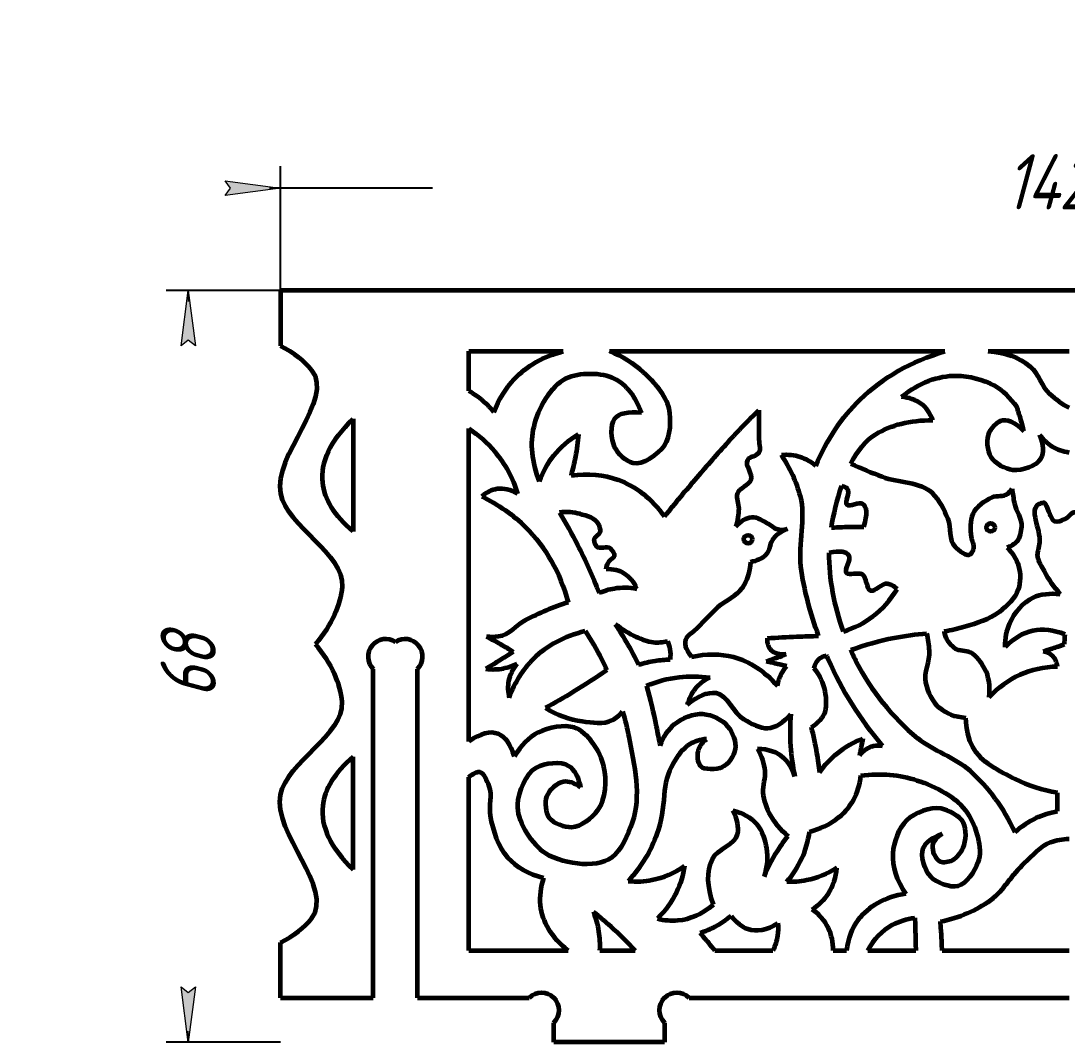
# Model space of a CAD drawing. Header units: millimetres. Extents: x -179 to 215, y -4 to 414.
# Drawn here: x -173.1 to -78.4, y 286.8 to 379.2 of the extents above; entities that cross this region are included whole.
import ezdxf

# ---------------------------------------------------------------- set-up
doc = ezdxf.new("R2010")
doc.units = ezdxf.units.MM
doc.linetypes.add('K5LT32774', pattern=[0])
doc.linetypes.add('K5LT_THIN', pattern=[0])
doc.styles.add('KDIMTEXTSTYLE', font='GOST_AU.SHX', dxfattribs={"width": 0.96, "oblique": 15, "height": 5})
doc.dimstyles.new('KDIMSTYLE (1.00)', dxfattribs={"dimtxt": 5, "dimasz": 1, "dimexe": 2, "dimexo": 0, "dimgap": 1, "dimtad": 1, "dimtxsty": 'KDIMTEXTSTYLE', "dimsah": 1, "dimcen": 0, "dimdle": 1, "dimadec": 0, "dimazin": 0, "dimtfac": 0.667, "dimtmove": 0, "dimatfit": 3, "dimfxl": 1, "dimtvp": 1, "dimtolj": 1, "dimtzin": 0, "dimarcsym": 0})

# ---------------------------------------------------------------- blocks, each defined once
blk = doc.blocks.new('KDIMARROW_01')
blk.add_hatch(color=0).paths.add_polyline_path([(0, 0), (-5, 0.658), (-4.5, 0), (-5, -0.658)])
at = {"color": 0, "linetype": 'K5LT_THIN', "lineweight": 18}
for p, q in [((-4.5, 0), (-5, 0.658)), ((-5, 0.658), (0, 0)), ((0, 0), (-5, -0.658)), ((-5, -0.658), (-4.5, 0)), ((0, 0), (-1, 0))]:
    blk.add_line(p, q, dxfattribs=at)

msp = doc.modelspace()

# ---------------------------------------------------------------- linework, layer by layer
at = {"color": 30, "linetype": 'K5LT32774', "lineweight": 60, "true_color": 0xff8000}
for p, q in [((-149.595, 354.824), (-149.595, 349.824)), ((-6.892, 354.824), (-149.595, 354.824)), ((-132.551, 349.33), (-124.015, 349.33)), ((-132.551, 345.752), (-132.551, 349.33)), ((-119.813, 349.33), (-89.491, 349.33)), ((-85.56, 349.33), (-78.243, 349.33)), ((-132.551, 314.031), (-132.551, 342.336)), ((-141.193, 290.824), (-141.193, 320.58)), ((-137.193, 290.824), (-137.193, 320.58)), ((-132.551, 295.109), (-132.551, 310.796)), ((-149.595, 290.824), (-149.595, 295.824)), ((-132.551, 295.109), (-123.574, 295.109)), ((-120.684, 295.109), (-117.509, 295.109)), ((-110.296, 295.109), (-105.035, 295.109)), ((-99.576, 295.109), (-98.372, 295.109)), ((-96.461, 295.109), (-92.113, 295.109)), ((-89.714, 295.109), (-78.243, 295.109)), ((-149.595, 290.824), (-141.193, 290.824)), ((-137.193, 290.824), (-127.093, 290.824)), ((-112.603, 290.824), (-78.243, 290.824)), ((-124.848, 286.824), (-124.848, 288.579)), ((-114.848, 288.579), (-114.848, 286.824)), ((-114.848, 286.824), (-124.848, 286.824))]:
    msp.add_line(p, q, dxfattribs=at)
for centre in [(-85.336, 333.393), (-107.279, 332.327)]:
    msp.add_circle(centre, 0.375, dxfattribs=at)
for centre, start, end in [((-140.07, 321.702), 56.4451, 225), ((-138.315, 321.702), 315, 123.5549), ((-125.97, 289.702), 315, 135), ((-113.725, 289.702), 45, 225)]:
    msp.add_arc(centre, 1.588, start, end, dxfattribs=at)
for points, knots in [([(-149.595, 349.824), (-148.359, 349.193), (-147.416, 348.461), (-146.766, 347.628), (-144.677, 344.948), (-150.284, 339.907), (-149.595, 336.463), (-148.991, 333.444), (-143.799, 331.013), (-144.019, 328.045), (-144.145, 326.357), (-144.942, 324.617), (-146.412, 322.824)], [0, 0, 0, 0, 1, 1, 1, 2, 2, 2, 3, 3, 3, 4, 4, 4, 4]), ([(-130.282, 343.829), (-129.83, 344.997), (-129.212, 345.994), (-128.431, 346.82), (-127.302, 348.013), (-125.83, 348.85), (-124.015, 349.33)], [0, 0, 0, 0, 1, 1, 1, 2, 2, 2, 2]), ([(-116.929, 343.757), (-118.16, 343.895), (-118.979, 343.705), (-119.386, 343.188), (-119.788, 342.676), (-119.717, 341.375), (-119.386, 340.695), (-119.091, 340.089), (-118.307, 339.381), (-117.712, 339.235), (-116.837, 339.021), (-115.398, 340.005), (-114.848, 340.802), (-114.279, 341.625), (-114.214, 343.124), (-114.436, 344.149), (-114.7, 345.369), (-115.788, 346.536), (-116.751, 347.425), (-117.617, 348.224), (-118.637, 348.86), (-119.813, 349.33)], [0, 0, 0, 0, 1, 1, 1, 2, 2, 2, 3, 3, 3, 4, 4, 4, 5, 5, 5, 6, 6, 6, 7, 7, 7, 7]), ([(-101.157, 338.977), (-100.156, 341.336), (-98.818, 343.332), (-97.142, 344.966), (-95.095, 346.962), (-92.545, 348.417), (-89.491, 349.33)], [0, 0, 0, 0, 1, 1, 1, 2, 2, 2, 2]), ([(-85.56, 349.33), (-84.013, 349.237), (-82.745, 348.777), (-81.757, 347.951), (-81.015, 347.331), (-80.731, 346.156), (-80.005, 345.472), (-79.489, 344.987), (-78.902, 344.574), (-78.243, 344.233)], [0, 0, 0, 0, 1, 1, 1, 2, 2, 2, 3, 3, 3, 3]), ([(-126.152, 337.561), (-126.846, 339.343), (-127.012, 340.992), (-126.65, 342.511), (-126.268, 344.118), (-125.13, 346.236), (-123.73, 346.891), (-122.565, 347.436), (-120.515, 347.467), (-119.35, 346.855), (-118.305, 346.306), (-117.498, 345.274), (-116.929, 343.757)], [0, 0, 0, 0, 1, 1, 1, 2, 2, 2, 3, 3, 3, 4, 4, 4, 4]), ([(-93.404, 345.199), (-91.781, 346.497), (-90.12, 347.138), (-88.422, 347.124), (-87.299, 347.114), (-86.005, 346.762), (-85.003, 346.234), (-84.206, 345.812), (-83.589, 345.091), (-82.998, 344.324)], [0, 0, 0, 0, 1, 1, 1, 2, 2, 2, 3, 3, 3, 3]), ([(-132.551, 345.752), (-132.08, 345.484), (-131.645, 345.175), (-131.244, 344.826), (-130.897, 344.524), (-130.577, 344.191), (-130.282, 343.829)], [0, 0, 0, 0, 1, 1, 1, 2, 2, 2, 2]), ([(-90.574, 343.106), (-90.814, 343.743), (-91.162, 344.236), (-91.62, 344.583), (-92.096, 344.946), (-92.691, 345.151), (-93.404, 345.199)], [0, 0, 0, 0, 1, 1, 1, 2, 2, 2, 2]), ([(-114.848, 334.392), (-113.883, 335.58), (-112.903, 336.755), (-111.908, 337.917), (-110.983, 338.997), (-110.057, 340.077), (-109.095, 341.122), (-108.191, 342.104), (-107.265, 343.065), (-106.317, 344.007)], [0, 0, 0, 0, 1, 1, 1, 2, 2, 2, 3, 3, 3, 3]), ([(-106.317, 344.007), (-106.317, 343.176), (-106.317, 342.345), (-106.317, 341.514), (-106.317, 341.063), (-106.12, 340.505), (-106.317, 340.161), (-106.497, 339.847), (-107.175, 339.783), (-107.35, 339.484), (-107.606, 339.047), (-106.871, 338.216), (-107.029, 337.704), (-107.186, 337.197), (-108.136, 336.944), (-108.276, 336.422), (-108.379, 336.035), (-108.13, 335.542), (-108.133, 335.104), (-108.137, 334.557), (-108.22, 334.011), (-108.382, 333.466)], [0, 0, 0, 0, 1, 1, 1, 2, 2, 2, 3, 3, 3, 4, 4, 4, 5, 5, 5, 6, 6, 6, 7, 7, 7, 7]), ([(-82.333, 342.103), (-82.414, 342.445), (-82.505, 342.784), (-82.604, 343.121), (-82.723, 343.526), (-82.854, 343.927), (-82.998, 344.324)], [0, 0, 0, 0, 1, 1, 1, 2, 2, 2, 2]), ([(-143.021, 333.026), (-144.685, 334.461), (-145.601, 335.938), (-145.768, 337.456), (-145.973, 339.314), (-145.058, 341.234), (-143.021, 343.216)], [0, 0, 0, 0, 1, 1, 1, 2, 2, 2, 2]), ([(-97.986, 339.147), (-97.408, 340.273), (-96.675, 341.232), (-95.742, 341.814), (-94.369, 342.672), (-92.646, 343.102), (-90.574, 343.106)], [0, 0, 0, 0, 1, 1, 1, 2, 2, 2, 2]), ([(-80.905, 341.78), (-80.551, 340.858), (-80.517, 340.135), (-80.801, 339.61), (-81.154, 338.961), (-82.521, 338.479), (-83.33, 338.577), (-84.006, 338.66), (-84.938, 339.177), (-85.288, 339.753), (-85.638, 340.328), (-85.742, 341.404), (-85.431, 342.032), (-85.242, 342.412), (-84.828, 342.889), (-84.469, 343.029), (-83.866, 343.264), (-83.154, 342.955), (-82.333, 342.103)], [0, 0, 0, 0, 1, 1, 1, 2, 2, 2, 3, 3, 3, 4, 4, 4, 5, 5, 5, 6, 6, 6, 6]), ([(-132.551, 342.336), (-131.647, 341.743), (-130.863, 341.054), (-130.2, 340.269), (-129.277, 339.175), (-128.588, 337.895), (-128.133, 336.429)], [0, 0, 0, 0, 1, 1, 1, 2, 2, 2, 2]), ([(-126.152, 337.561), (-125.833, 338.439), (-125.398, 339.222), (-124.848, 339.912), (-124.246, 340.665), (-123.505, 341.306), (-122.626, 341.835)], [0, 0, 0, 0, 1, 1, 1, 2, 2, 2, 2]), ([(-122.626, 341.835), (-122.687, 341.14), (-122.781, 340.451), (-122.911, 339.769), (-123.018, 339.207), (-123.149, 338.649), (-123.303, 338.095)], [0, 0, 0, 0, 1, 1, 1, 2, 2, 2, 2]), ([(-80.905, 341.78), (-80.564, 341.367), (-80.214, 340.965), (-79.769, 340.714), (-79.311, 340.456), (-78.803, 340.278), (-78.243, 340.18)], [0, 0, 0, 0, 1, 1, 1, 2, 2, 2, 2]), ([(-104.272, 339.957), (-103.666, 340.018), (-103.098, 339.962), (-102.567, 339.789), (-102.063, 339.624), (-101.593, 339.353), (-101.157, 338.977)], [0, 0, 0, 0, 1, 1, 1, 2, 2, 2, 2]), ([(-100.898, 323.582), (-101.655, 325.613), (-102.234, 327.74), (-102.499, 329.855), (-102.762, 331.944), (-102, 334.225), (-102.549, 336.23), (-102.902, 337.522), (-103.477, 338.764), (-104.272, 339.957)], [0, 0, 0, 0, 1, 1, 1, 2, 2, 2, 3, 3, 3, 3]), ([(-97.986, 339.147), (-97.055, 338.734), (-96.114, 338.348), (-95.164, 337.989), (-93.665, 337.423), (-91.662, 337.557), (-90.592, 336.493), (-89.995, 335.9), (-89.56, 335.004), (-89.224, 334.186), (-88.898, 333.392), (-89.15, 332.214), (-88.583, 331.664), (-88.233, 331.326), (-87.441, 330.693), (-87.13, 330.981), (-87.018, 331.085), (-86.904, 331.319), (-86.861, 331.497), (-86.784, 331.814), (-87.028, 332.169), (-87.067, 332.507), (-87.147, 333.206), (-87.206, 334.04), (-86.923, 334.63), (-86.615, 335.27), (-85.86, 335.846), (-85.171, 336.134), (-84.756, 336.308), (-84.161, 336.152), (-83.811, 336.423), (-83.653, 336.545), (-83.515, 336.703), (-83.399, 336.897)], [0, 0, 0, 0, 1, 1, 1, 2, 2, 2, 3, 3, 3, 4, 4, 4, 5, 5, 5, 6, 6, 6, 7, 7, 7, 8, 8, 8, 9, 9, 9, 10, 10, 10, 11, 11, 11, 11]), ([(-123.303, 338.095), (-121.743, 338.303), (-120.319, 338.172), (-119.03, 337.704), (-117.427, 337.122), (-116.033, 336.018), (-114.848, 334.392)], [0, 0, 0, 0, 1, 1, 1, 2, 2, 2, 2]), ([(-79.037, 327.348), (-79.598, 327.993), (-80.078, 328.684), (-80.477, 329.422), (-80.703, 329.842), (-81.018, 330.272), (-81.078, 330.728), (-81.133, 331.145), (-80.933, 331.596), (-80.889, 332.033), (-80.773, 333.186), (-81.931, 335.109), (-80.94, 335.519), (-80.814, 335.571), (-80.628, 335.656), (-80.511, 335.639), (-80.275, 335.604), (-80.262, 335.093), (-80.116, 334.832), (-79.947, 334.529), (-79.82, 334.057), (-79.549, 333.956), (-79.314, 333.868), (-78.935, 334.023), (-78.656, 334.128), (-78.292, 334.264), (-77.959, 334.888), (-77.66, 334.78), (-77.502, 334.723), (-77.324, 334.498), (-77.214, 334.334), (-76.891, 333.851), (-77.305, 333.092), (-77.248, 332.479), (-77.204, 332.001), (-77.14, 331.509), (-76.991, 331.054), (-76.868, 330.68), (-76.793, 329.998), (-76.493, 329.972), (-76.339, 329.959), (-76.077, 330.092), (-75.926, 330.195), (-75.417, 330.545), (-75.679, 331.563), (-75.703, 332.239), (-75.734, 333.124), (-76.175, 333.98), (-76.304, 334.866), (-76.417, 335.648), (-76.692, 336.506), (-76.475, 337.236), (-76.343, 337.682), (-76.16, 338.385), (-75.771, 338.507), (-75.54, 338.579), (-75.063, 338.558), (-74.913, 338.404), (-74.745, 338.232), (-74.835, 337.746), (-74.913, 337.442), (-74.969, 337.221), (-75.23, 337.003), (-75.205, 336.807), (-75.179, 336.615), (-74.958, 336.342), (-74.775, 336.274), (-74.588, 336.205), (-74.279, 336.486), (-74.088, 336.412), (-73.939, 336.353), (-73.86, 336.108), (-73.711, 336.017), (-73.536, 335.91), (-73.3, 335.886), (-73.092, 335.862), (-72.737, 335.822), (-72.268, 336.133), (-72.01, 335.982), (-71.778, 335.846), (-71.601, 335.399), (-71.564, 335.107), (-71.502, 334.621), (-72.063, 334.137), (-72.302, 333.647), (-72.478, 333.288), (-72.639, 332.922), (-72.818, 332.565), (-73.015, 332.171), (-73.268, 331.804), (-73.436, 331.397), (-73.492, 331.262), (-73.543, 331.124), (-73.59, 330.985)], [0, 0, 0, 0, 1, 1, 1, 2, 2, 2, 3, 3, 3, 4, 4, 4, 5, 5, 5, 6, 6, 6, 7, 7, 7, 8, 8, 8, 9, 9, 9, 10, 10, 10, 11, 11, 11, 12, 12, 12, 13, 13, 13, 14, 14, 14, 15, 15, 15, 16, 16, 16, 17, 17, 17, 18, 18, 18, 19, 19, 19, 20, 20, 20, 21, 21, 21, 22, 22, 22, 23, 23, 23, 24, 24, 24, 25, 25, 25, 26, 26, 26, 27, 27, 27, 28, 28, 28, 29, 29, 29, 30, 30, 30, 31, 31, 31, 31]), ([(-128.133, 336.429), (-128.772, 336.807), (-129.387, 336.955), (-129.979, 336.872), (-130.463, 336.804), (-130.93, 336.583), (-131.382, 336.207)], [0, 0, 0, 0, 1, 1, 1, 2, 2, 2, 2]), ([(-96.808, 333.457), (-96.459, 334.592), (-96.499, 335.285), (-96.928, 335.535), (-97.218, 335.704), (-98.103, 335.218), (-98.336, 335.432), (-98.577, 335.653), (-97.994, 336.595), (-98.302, 336.891), (-98.423, 337.008), (-98.593, 337.096), (-98.813, 337.154)], [0, 0, 0, 0, 1, 1, 1, 2, 2, 2, 3, 3, 3, 4, 4, 4, 4]), ([(-131.382, 336.207), (-129.849, 335.456), (-128.52, 334.521), (-127.394, 333.401), (-125.593, 331.609), (-124.313, 329.345), (-123.555, 326.608)], [0, 0, 0, 0, 1, 1, 1, 2, 2, 2, 2]), ([(-83.399, 336.897), (-83.351, 336.459), (-83.282, 336.026), (-83.193, 335.598), (-83.04, 334.87), (-82.501, 334.168), (-82.554, 333.455), (-82.587, 333.008), (-82.678, 332.444), (-82.966, 332.116), (-83.179, 331.873), (-83.474, 331.694), (-83.852, 331.58)], [0, 0, 0, 0, 1, 1, 1, 2, 2, 2, 3, 3, 3, 4, 4, 4, 4]), ([(-120.134, 329.614), (-120.091, 329.887), (-120, 330.127), (-119.859, 330.335), (-119.732, 330.522), (-119.394, 330.636), (-119.361, 330.816), (-119.323, 331.015), (-119.564, 331.335), (-119.739, 331.486), (-120.022, 331.729), (-120.742, 331.369), (-120.975, 331.64), (-121.104, 331.79), (-121.216, 332.09), (-121.198, 332.293), (-121.175, 332.559), (-120.689, 332.743), (-120.649, 333.014), (-120.618, 333.22), (-120.712, 333.49), (-120.803, 333.684), (-121.057, 334.225), (-121.886, 334.437), (-122.486, 334.611), (-123.071, 334.781), (-123.693, 334.823), (-124.353, 334.736)], [0, 0, 0, 0, 1, 1, 1, 2, 2, 2, 3, 3, 3, 4, 4, 4, 5, 5, 5, 6, 6, 6, 7, 7, 7, 8, 8, 8, 9, 9, 9, 9]), ([(-124.353, 334.736), (-123.773, 333.785), (-123.229, 332.816), (-122.721, 331.828), (-121.993, 330.412), (-121.341, 328.958), (-120.763, 327.466)], [0, 0, 0, 0, 1, 1, 1, 2, 2, 2, 2]), ([(-108.382, 333.466), (-107.928, 333.996), (-107.453, 334.281), (-106.958, 334.321), (-106.467, 334.36), (-105.904, 333.981), (-105.427, 333.715), (-105.181, 333.578), (-104.973, 333.336), (-104.715, 333.253), (-104.411, 333.155), (-104.079, 333.155), (-103.718, 333.253)], [0, 0, 0, 0, 1, 1, 1, 2, 2, 2, 3, 3, 3, 4, 4, 4, 4]), ([(-103.718, 333.253), (-104.229, 333.063), (-104.645, 332.79), (-104.964, 332.434), (-105.325, 332.03), (-105.295, 331.269), (-105.676, 330.902), (-106.021, 330.57), (-106.484, 330.357), (-107.065, 330.261)], [0, 0, 0, 0, 1, 1, 1, 2, 2, 2, 3, 3, 3, 3]), ([(-99.742, 333.384), (-99.09, 333.425), (-98.439, 333.449), (-97.786, 333.457), (-97.46, 333.461), (-97.134, 333.461), (-96.808, 333.457)], [0, 0, 0, 0, 1, 1, 1, 2, 2, 2, 2]), ([(-93.796, 327.808), (-94.084, 328.077), (-94.378, 328.237), (-94.678, 328.288), (-95.166, 328.371), (-95.812, 327.532), (-96.189, 327.67), (-96.569, 327.808), (-96.536, 328.875), (-96.945, 329.129), (-97.301, 329.351), (-98.155, 329.018), (-98.37, 329.267), (-98.607, 329.541), (-97.932, 330.513), (-98.13, 330.829), (-98.36, 331.196), (-98.964, 331.288), (-99.943, 331.105)], [0, 0, 0, 0, 1, 1, 1, 2, 2, 2, 3, 3, 3, 4, 4, 4, 5, 5, 5, 6, 6, 6, 6]), ([(-83.852, 331.58), (-83.334, 331.069), (-82.986, 330.511), (-82.81, 329.905), (-82.619, 329.248), (-82.629, 328.405), (-82.84, 327.768), (-83.101, 326.981), (-83.871, 326.282), (-84.544, 325.75), (-85.42, 325.058), (-86.609, 324.716), (-87.704, 324.391), (-88.3, 324.214), (-88.909, 324.075), (-89.53, 323.973)], [0, 0, 0, 0, 1, 1, 1, 2, 2, 2, 3, 3, 3, 4, 4, 4, 5, 5, 5, 5]), ([(-117.35, 327.852), (-117.618, 328.458), (-117.985, 328.908), (-118.451, 329.202), (-118.914, 329.494), (-119.475, 329.631), (-120.134, 329.614)], [0, 0, 0, 0, 1, 1, 1, 2, 2, 2, 2]), ([(-107.065, 330.261), (-107.129, 329.35), (-107.379, 328.567), (-107.813, 327.911), (-108.308, 327.163), (-109.319, 326.787), (-110.02, 326.166), (-110.786, 325.489), (-111.438, 324.686), (-112.193, 323.994), (-112.416, 323.789), (-112.748, 323.621), (-112.869, 323.389), (-113.106, 322.936), (-112.95, 322.369), (-112.398, 321.685)], [0, 0, 0, 0, 1, 1, 1, 2, 2, 2, 3, 3, 3, 4, 4, 4, 5, 5, 5, 5]), ([(-120.763, 327.466), (-120.306, 327.665), (-119.841, 327.804), (-119.368, 327.881), (-118.712, 327.989), (-118.039, 327.979), (-117.35, 327.852)], [0, 0, 0, 0, 1, 1, 1, 2, 2, 2, 2]), ([(-98.656, 323.976), (-97.653, 324.297), (-96.759, 324.759), (-95.972, 325.359), (-95.12, 326.011), (-94.394, 326.827), (-93.796, 327.808)], [0, 0, 0, 0, 1, 1, 1, 2, 2, 2, 2]), ([(-84.034, 322.565), (-84.034, 323.357), (-83.891, 324.077), (-83.604, 324.724), (-83.196, 325.645), (-82.393, 326.637), (-81.505, 327.049), (-80.801, 327.377), (-79.978, 327.477), (-79.037, 327.348)], [0, 0, 0, 0, 1, 1, 1, 2, 2, 2, 3, 3, 3, 3]), ([(-123.555, 326.608), (-124.893, 326.182), (-126.177, 325.646), (-127.405, 325.002), (-128.251, 324.558), (-128.945, 323.65), (-129.866, 323.515), (-130.211, 323.464), (-130.57, 323.464), (-130.943, 323.515)], [0, 0, 0, 0, 1, 1, 1, 2, 2, 2, 3, 3, 3, 3]), ([(-119.302, 324.638), (-118.913, 324.044), (-118.541, 323.439), (-118.186, 322.824), (-117.837, 322.219), (-117.505, 321.605), (-117.19, 320.98)], [0, 0, 0, 0, 1, 1, 1, 2, 2, 2, 2]), ([(-119.302, 324.638), (-118.697, 324.214), (-118.083, 323.794), (-117.413, 323.504), (-116.917, 323.29), (-116.39, 323.059), (-115.858, 323.006), (-115.441, 322.965), (-115.015, 322.994), (-114.58, 323.092)], [0, 0, 0, 0, 1, 1, 1, 2, 2, 2, 3, 3, 3, 3]), ([(-128.892, 317.977), (-128.372, 319.386), (-127.637, 320.565), (-126.687, 321.515), (-125.479, 322.723), (-123.924, 323.561), (-122.021, 324.028)], [0, 0, 0, 0, 1, 1, 1, 2, 2, 2, 2]), ([(-122.021, 324.028), (-121.477, 323.195), (-120.981, 322.341), (-120.533, 321.464), (-120.37, 321.143), (-120.211, 320.818), (-120.059, 320.489)], [0, 0, 0, 0, 1, 1, 1, 2, 2, 2, 2]), ([(-97.991, 322.303), (-96.706, 322.78), (-95.398, 323.147), (-94.068, 323.406), (-93.094, 323.595), (-92.107, 323.726), (-91.109, 323.798)], [0, 0, 0, 0, 1, 1, 1, 2, 2, 2, 2]), ([(-87.587, 316.147), (-88.557, 316.23), (-89.34, 316.527), (-89.936, 317.038), (-90.564, 317.575), (-91.025, 318.539), (-91.197, 319.362), (-91.386, 320.261), (-90.823, 321.277), (-90.876, 322.231), (-90.905, 322.754), (-90.983, 323.277), (-91.109, 323.798)], [0, 0, 0, 0, 1, 1, 1, 2, 2, 2, 3, 3, 3, 4, 4, 4, 4]), ([(-85.47, 318.031), (-85.35, 319.022), (-85.489, 319.89), (-85.885, 320.636), (-86.173, 321.177), (-86.622, 321.775), (-87.159, 322.067), (-87.552, 322.28), (-88.147, 322.171), (-88.518, 322.41), (-88.91, 322.663), (-89.259, 323.128), (-89.42, 323.584), (-89.464, 323.709), (-89.498, 323.84), (-89.522, 323.975)], [0, 0, 0, 0, 1, 1, 1, 2, 2, 2, 3, 3, 3, 4, 4, 4, 5, 5, 5, 5]), ([(-78.603, 323.712), (-79.638, 324.119), (-80.61, 324.226), (-81.517, 324.032), (-82.419, 323.84), (-83.258, 323.351), (-84.034, 322.565)], [0, 0, 0, 0, 1, 1, 1, 2, 2, 2, 2]), ([(-149.595, 295.824), (-148.359, 296.456), (-147.416, 297.188), (-146.766, 298.021), (-144.677, 300.701), (-150.284, 305.742), (-149.595, 309.186), (-148.991, 312.205), (-143.799, 314.636), (-144.019, 317.604), (-144.145, 319.292), (-144.942, 321.032), (-146.412, 322.824)], [0, 0, 0, 0, 1, 1, 1, 2, 2, 2, 3, 3, 3, 4, 4, 4, 4]), ([(-130.943, 323.515), (-130.508, 323.297), (-130.081, 323.067), (-129.661, 322.824), (-129.279, 322.604), (-128.903, 322.372), (-128.533, 322.131)], [0, 0, 0, 0, 1, 1, 1, 2, 2, 2, 2]), ([(-114.58, 323.092), (-114.474, 322.857), (-114.4, 322.616), (-114.357, 322.371), (-114.304, 322.07), (-114.298, 321.76), (-114.34, 321.444)], [0, 0, 0, 0, 1, 1, 1, 2, 2, 2, 2]), ([(-105.535, 323.375), (-104.645, 323.432), (-103.755, 323.48), (-102.864, 323.517), (-102.209, 323.544), (-101.553, 323.566), (-100.898, 323.582)], [0, 0, 0, 0, 1, 1, 1, 2, 2, 2, 2]), ([(-103.826, 321.915), (-104.445, 321.856), (-104.896, 321.974), (-105.179, 322.271), (-105.413, 322.517), (-105.532, 322.885), (-105.535, 323.375)], [0, 0, 0, 0, 1, 1, 1, 2, 2, 2, 2]), ([(-112.398, 321.685), (-111.043, 321.985), (-109.78, 321.981), (-108.608, 321.671), (-107.139, 321.282), (-105.815, 320.413), (-104.634, 319.064)], [0, 0, 0, 0, 1, 1, 1, 2, 2, 2, 2]), ([(-101.297, 320.665), (-101.242, 320.977), (-101.124, 321.228), (-100.941, 321.416), (-100.754, 321.61), (-100.5, 321.738), (-100.178, 321.8)], [0, 0, 0, 0, 1, 1, 1, 2, 2, 2, 2]), ([(-95.115, 313.617), (-97.141, 316.047), (-98.776, 318.654), (-100.018, 321.438), (-100.072, 321.558), (-100.125, 321.679), (-100.178, 321.8)], [0, 0, 0, 0, 1, 1, 1, 2, 2, 2, 2]), ([(-83.128, 305.817), (-84.157, 308.013), (-85.511, 309.859), (-87.189, 311.355), (-88.554, 312.571), (-90.508, 313.144), (-91.927, 314.309), (-94.175, 316.154), (-96.162, 318.654), (-97.465, 321.201), (-97.648, 321.557), (-97.823, 321.925), (-97.991, 322.303)], [0, 0, 0, 0, 1, 1, 1, 2, 2, 2, 3, 3, 3, 4, 4, 4, 4]), ([(-79.302, 320.822), (-79.356, 321.218), (-79.498, 321.529), (-79.726, 321.758), (-79.93, 321.963), (-80.205, 322.1), (-80.55, 322.17)], [0, 0, 0, 0, 1, 1, 1, 2, 2, 2, 2]), ([(-130.994, 320.592), (-130.449, 320.526), (-129.92, 320.543), (-129.405, 320.643), (-128.984, 320.725), (-128.574, 320.862), (-128.174, 321.054)], [0, 0, 0, 0, 1, 1, 1, 2, 2, 2, 2]), ([(-128.174, 321.054), (-128.576, 320.573), (-128.832, 320.06), (-128.943, 319.515), (-129.042, 319.028), (-129.025, 318.515), (-128.892, 317.977)], [0, 0, 0, 0, 1, 1, 1, 2, 2, 2, 2]), ([(-117.19, 320.98), (-116.698, 321.131), (-116.2, 321.246), (-115.696, 321.323), (-115.249, 321.393), (-114.796, 321.433), (-114.34, 321.444)], [0, 0, 0, 0, 1, 1, 1, 2, 2, 2, 2]), ([(-120.059, 320.489), (-121.051, 319.797), (-122.063, 319.137), (-123.094, 318.509), (-123.922, 318.004), (-124.763, 317.52), (-125.616, 317.056)], [0, 0, 0, 0, 1, 1, 1, 2, 2, 2, 2]), ([(-116.484, 319.061), (-115.517, 319.466), (-114.532, 319.727), (-113.529, 319.844), (-112.618, 319.951), (-111.692, 319.939), (-110.751, 319.809)], [0, 0, 0, 0, 1, 1, 1, 2, 2, 2, 2]), ([(-104.634, 319.064), (-104.562, 319.46), (-104.435, 319.829), (-104.253, 320.17), (-104.126, 320.409), (-103.971, 320.634), (-103.79, 320.846)], [0, 0, 0, 0, 1, 1, 1, 2, 2, 2, 2]), ([(-101.577, 315.321), (-101.026, 315.638), (-100.636, 316.026), (-100.407, 316.486), (-100.119, 317.065), (-100.186, 317.901), (-100.308, 318.563), (-100.445, 319.302), (-100.774, 320.003), (-101.297, 320.665)], [0, 0, 0, 0, 1, 1, 1, 2, 2, 2, 3, 3, 3, 3]), ([(-85.47, 318.031), (-84.638, 318.93), (-83.708, 319.613), (-82.68, 320.078), (-81.652, 320.542), (-80.526, 320.791), (-79.302, 320.822)], [0, 0, 0, 0, 1, 1, 1, 2, 2, 2, 2]), ([(-116.484, 319.061), (-116.138, 317.848), (-115.841, 316.625), (-115.594, 315.393), (-115.48, 314.824), (-115.357, 314.251), (-115.245, 313.676)], [0, 0, 0, 0, 1, 1, 1, 2, 2, 2, 2]), ([(-110.751, 319.809), (-111.288, 319.544), (-111.727, 319.199), (-112.069, 318.776), (-112.394, 318.373), (-112.632, 317.898), (-112.781, 317.351)], [0, 0, 0, 0, 1, 1, 1, 2, 2, 2, 2]), ([(-112.781, 317.351), (-111.832, 318.154), (-110.965, 318.51), (-110.181, 318.42), (-109.212, 318.308), (-108.643, 316.594), (-107.653, 316.034), (-107.003, 315.666), (-106.198, 315.184), (-105.514, 315.236), (-104.781, 315.291), (-104.081, 315.711), (-103.416, 316.497)], [0, 0, 0, 0, 1, 1, 1, 2, 2, 2, 3, 3, 3, 4, 4, 4, 4]), ([(-118.635, 316.73), (-118.41, 315.971), (-118.22, 315.204), (-118.072, 314.439), (-117.586, 311.931), (-116.918, 309.041), (-117.764, 306.696), (-118.166, 305.583), (-118.772, 304.144), (-119.61, 303.517), (-121.044, 302.444), (-124.406, 302.952), (-125.866, 304.081), (-126.986, 304.946), (-128.203, 306.911), (-128.123, 308.337), (-128.06, 309.443), (-127.377, 311.144), (-126.43, 311.67), (-125.693, 312.08), (-124.211, 312.29), (-123.523, 311.835), (-122.992, 311.484), (-122.628, 310.831), (-122.431, 309.875)], [0, 0, 0, 0, 1, 1, 1, 2, 2, 2, 3, 3, 3, 4, 4, 4, 5, 5, 5, 6, 6, 6, 7, 7, 7, 8, 8, 8, 8]), ([(-125.616, 317.056), (-124.544, 316.409), (-123.433, 316.01), (-122.282, 315.859), (-121.408, 315.745), (-120.345, 315.549), (-119.59, 315.945), (-119.241, 316.128), (-118.923, 316.39), (-118.635, 316.73)], [0, 0, 0, 0, 1, 1, 1, 2, 2, 2, 3, 3, 3, 3]), ([(-115.248, 313.667), (-114.947, 314.48), (-114.512, 315.12), (-113.943, 315.586), (-113.271, 316.136), (-112.203, 316.577), (-111.367, 316.514), (-110.592, 316.455), (-109.587, 315.988), (-109.1, 315.38), (-108.684, 314.861), (-108.327, 313.953), (-108.44, 313.319), (-108.545, 312.731), (-109.084, 311.94), (-109.615, 311.691), (-110.139, 311.446), (-111.268, 311.415), (-111.593, 311.815), (-111.825, 312.1), (-111.895, 312.794), (-111.779, 313.216), (-111.675, 313.596), (-111.428, 313.939), (-111.037, 314.247)], [0, 0, 0, 0, 1, 1, 1, 2, 2, 2, 3, 3, 3, 4, 4, 4, 5, 5, 5, 6, 6, 6, 7, 7, 7, 8, 8, 8, 8]), ([(-103.416, 316.497), (-103.5, 315.534), (-103.51, 314.577), (-103.446, 313.624), (-103.384, 312.697), (-103.252, 311.773), (-103.051, 310.855)], [0, 0, 0, 0, 1, 1, 1, 2, 2, 2, 2]), ([(-79.286, 309.364), (-80.654, 309.6), (-81.929, 310.014), (-83.111, 310.608), (-84.522, 311.317), (-86.24, 312.16), (-86.944, 313.501), (-87.343, 314.262), (-87.557, 315.144), (-87.587, 316.147)], [0, 0, 0, 0, 1, 1, 1, 2, 2, 2, 3, 3, 3, 3]), ([(-122.431, 309.875), (-122.989, 310.274), (-123.502, 310.443), (-123.968, 310.381), (-124.556, 310.302), (-125.302, 309.608), (-125.511, 309.045), (-125.709, 308.509), (-125.597, 307.573), (-125.273, 307.117), (-124.91, 306.604), (-123.902, 306.271), (-123.255, 306.286), (-122.421, 306.305), (-121.4, 307.119), (-120.882, 307.799), (-120.147, 308.762), (-120.037, 310.551), (-120.318, 311.746), (-120.63, 313.072), (-121.771, 314.885), (-122.988, 315.277), (-123.902, 315.571), (-125.351, 315.315), (-126.282, 314.832), (-127.134, 314.39), (-127.847, 313.668), (-128.419, 312.666)], [0, 0, 0, 0, 1, 1, 1, 2, 2, 2, 3, 3, 3, 4, 4, 4, 5, 5, 5, 6, 6, 6, 7, 7, 7, 8, 8, 8, 9, 9, 9, 9]), ([(-101.577, 315.321), (-101.381, 314.543), (-101.215, 313.76), (-101.079, 312.971), (-100.979, 312.392), (-100.896, 311.81), (-100.83, 311.226)], [0, 0, 0, 0, 1, 1, 1, 2, 2, 2, 2]), ([(-128.419, 312.666), (-128.759, 313.777), (-129.254, 314.46), (-129.903, 314.713), (-130.605, 314.987), (-131.487, 314.76), (-132.551, 314.031)], [0, 0, 0, 0, 1, 1, 1, 2, 2, 2, 2]), ([(-111.037, 314.247), (-111.611, 314.189), (-112.12, 314.031), (-112.562, 313.773), (-113.201, 313.399), (-113.691, 312.673), (-114.066, 312.021), (-114.547, 311.185), (-114.819, 310.236), (-114.884, 309.176)], [0, 0, 0, 0, 1, 1, 1, 2, 2, 2, 3, 3, 3, 3]), ([(-100.83, 311.226), (-100.353, 311.894), (-99.807, 312.476), (-99.192, 312.971), (-98.515, 313.515), (-97.756, 313.954), (-96.913, 314.288)], [0, 0, 0, 0, 1, 1, 1, 2, 2, 2, 2]), ([(-103.051, 310.855), (-103.265, 311.568), (-103.603, 312.128), (-104.064, 312.536), (-104.654, 313.058), (-105.446, 313.33), (-106.438, 313.352)], [0, 0, 0, 0, 1, 1, 1, 2, 2, 2, 2]), ([(-106.438, 313.352), (-106.067, 312.709), (-105.843, 312.047), (-105.765, 311.368), (-105.692, 310.729), (-105.996, 310.032), (-105.936, 309.403), (-105.799, 307.956), (-105.044, 306.645), (-103.671, 305.471)], [0, 0, 0, 0, 1, 1, 1, 2, 2, 2, 3, 3, 3, 3]), ([(-97.188, 312.771), (-96.825, 313.236), (-96.406, 313.518), (-95.931, 313.617), (-95.675, 313.67), (-95.403, 313.67), (-95.115, 313.617)], [0, 0, 0, 0, 1, 1, 1, 2, 2, 2, 2]), ([(-143.021, 312.623), (-144.685, 311.188), (-145.601, 309.711), (-145.768, 308.193), (-145.973, 306.335), (-145.058, 304.415), (-143.021, 302.433)], [0, 0, 0, 0, 1, 1, 1, 2, 2, 2, 2]), ([(-132.551, 310.796), (-132.183, 311.14), (-131.864, 311.298), (-131.594, 311.271), (-131.205, 311.231), (-130.924, 310.452), (-130.734, 309.995), (-130.398, 309.192), (-130.777, 308.167), (-130.615, 307.295), (-130.37, 305.976), (-129.911, 304.476), (-129.042, 303.526), (-128.244, 302.654), (-127.156, 302.041), (-125.778, 301.686)], [0, 0, 0, 0, 1, 1, 1, 2, 2, 2, 3, 3, 3, 4, 4, 4, 5, 5, 5, 5]), ([(-101.717, 305.855), (-99.825, 306.4), (-98.505, 307.354), (-97.757, 308.718), (-97.403, 309.364), (-97.177, 310.102), (-97.08, 310.933)], [0, 0, 0, 0, 1, 1, 1, 2, 2, 2, 2]), ([(-97.08, 310.933), (-95.258, 311.17), (-93.566, 311.028), (-92.003, 310.508), (-90.332, 309.952), (-88.333, 308.958), (-87.433, 307.54), (-86.682, 306.356), (-86, 304.372), (-86.483, 303.089), (-86.783, 302.293), (-87.553, 301.116), (-88.307, 300.933), (-89, 300.765), (-90.234, 301.228), (-90.757, 301.783), (-91.295, 302.355), (-91.729, 303.683), (-91.439, 304.365), (-91.204, 304.917), (-90.631, 305.352), (-89.718, 305.671)], [0, 0, 0, 0, 1, 1, 1, 2, 2, 2, 3, 3, 3, 4, 4, 4, 5, 5, 5, 6, 6, 6, 7, 7, 7, 7]), ([(-114.884, 309.176), (-114.955, 307.982), (-115.138, 306.767), (-115.523, 305.671), (-116.065, 304.13), (-116.932, 302.705), (-118.122, 301.398)], [0, 0, 0, 0, 1, 1, 1, 2, 2, 2, 2]), ([(-110.414, 299.27), (-111.015, 300.885), (-111.042, 302.266), (-110.496, 303.413), (-110.077, 304.292), (-108.413, 304.721), (-108.229, 305.638), (-108.102, 306.27), (-108.247, 306.984), (-108.662, 307.781)], [0, 0, 0, 0, 1, 1, 1, 2, 2, 2, 3, 3, 3, 3]), ([(-108.662, 307.781), (-107.73, 307.553), (-107.009, 307.141), (-106.498, 306.545), (-106.014, 305.981), (-105.732, 305.115), (-105.612, 304.361), (-105.48, 303.54), (-105.556, 302.688), (-105.838, 301.805)], [0, 0, 0, 0, 1, 1, 1, 2, 2, 2, 3, 3, 3, 3]), ([(-89.718, 305.671), (-90.235, 305.352), (-90.528, 305.003), (-90.597, 304.625), (-90.679, 304.181), (-90.321, 303.339), (-89.915, 303.171), (-89.628, 303.053), (-89.106, 303.143), (-88.787, 303.29), (-88.378, 303.479), (-88.033, 303.976), (-87.837, 304.388), (-87.529, 305.036), (-87.498, 306.085), (-87.808, 306.673), (-88.131, 307.288), (-89.119, 307.811), (-89.825, 307.949), (-90.8, 308.14), (-92.213, 307.568), (-92.941, 306.881), (-93.659, 306.203), (-94.116, 304.896), (-94.188, 303.884), (-94.273, 302.686), (-93.877, 301.469), (-93.001, 300.234)], [0, 0, 0, 0, 1, 1, 1, 2, 2, 2, 3, 3, 3, 4, 4, 4, 5, 5, 5, 6, 6, 6, 7, 7, 7, 8, 8, 8, 9, 9, 9, 9]), ([(-83.128, 305.817), (-82.547, 306.351), (-81.914, 306.78), (-81.231, 307.104), (-80.622, 307.392), (-79.973, 307.598), (-79.283, 307.719)], [0, 0, 0, 0, 1, 1, 1, 2, 2, 2, 2]), ([(-103.789, 301.314), (-103.228, 301.971), (-102.775, 302.678), (-102.43, 303.434), (-102.084, 304.191), (-101.846, 304.999), (-101.717, 305.855)], [0, 0, 0, 0, 1, 1, 1, 2, 2, 2, 2]), ([(-105.838, 301.805), (-105.433, 302.75), (-104.948, 303.645), (-104.383, 304.49), (-104.158, 304.825), (-103.921, 305.152), (-103.671, 305.471)], [0, 0, 0, 0, 1, 1, 1, 2, 2, 2, 2]), ([(-89.863, 297.742), (-88.145, 298.09), (-86.636, 298.733), (-85.337, 299.671), (-84.136, 300.539), (-83.391, 302.017), (-82.271, 303.034), (-81.531, 303.706), (-80.835, 304.576), (-79.922, 304.914), (-79.404, 305.105), (-78.845, 305.204), (-78.243, 305.21)], [0, 0, 0, 0, 1, 1, 1, 2, 2, 2, 3, 3, 3, 4, 4, 4, 4]), ([(-118.122, 301.398), (-117.376, 301.327), (-116.654, 301.36), (-115.956, 301.497), (-114.929, 301.698), (-113.955, 302.126), (-113.033, 302.779)], [0, 0, 0, 0, 1, 1, 1, 2, 2, 2, 2]), ([(-113.033, 302.779), (-113.163, 301.918), (-113.408, 301.115), (-113.767, 300.368), (-114.186, 299.499), (-114.76, 298.708), (-115.489, 297.994)], [0, 0, 0, 0, 1, 1, 1, 2, 2, 2, 2]), ([(-99.249, 302.59), (-100.125, 302.031), (-101.045, 301.655), (-102.009, 301.463), (-102.587, 301.347), (-103.18, 301.298), (-103.789, 301.314)], [0, 0, 0, 0, 1, 1, 1, 2, 2, 2, 2]), ([(-101.475, 298.822), (-100.867, 299.231), (-100.383, 299.715), (-100.021, 300.276), (-99.591, 300.941), (-99.334, 301.712), (-99.249, 302.59)], [0, 0, 0, 0, 1, 1, 1, 2, 2, 2, 2]), ([(-125.778, 301.686), (-126.062, 300.826), (-126.166, 300.005), (-126.087, 299.224), (-125.935, 297.705), (-125.097, 296.333), (-123.574, 295.109)], [0, 0, 0, 0, 1, 1, 1, 2, 2, 2, 2]), ([(-93.001, 300.234), (-93.942, 300.118), (-94.792, 299.841), (-95.553, 299.403), (-96.215, 299.021), (-96.881, 298.493), (-97.333, 297.889), (-97.908, 297.122), (-98.254, 296.196), (-98.372, 295.109)], [0, 0, 0, 0, 1, 1, 1, 2, 2, 2, 3, 3, 3, 3]), ([(-115.489, 297.994), (-114.858, 297.843), (-114.245, 297.793), (-113.649, 297.846), (-112.507, 297.946), (-111.429, 298.421), (-110.414, 299.27)], [0, 0, 0, 0, 1, 1, 1, 2, 2, 2, 2]), ([(-120.684, 295.109), (-120.652, 295.694), (-120.682, 296.27), (-120.773, 296.835), (-120.871, 297.44), (-121.039, 298.034), (-121.277, 298.616)], [0, 0, 0, 0, 1, 1, 1, 2, 2, 2, 2]), ([(-121.277, 298.616), (-120.739, 298.186), (-120.215, 297.741), (-119.705, 297.28), (-118.941, 296.591), (-118.209, 295.867), (-117.509, 295.109)], [0, 0, 0, 0, 1, 1, 1, 2, 2, 2, 2]), ([(-111.631, 296.718), (-111.148, 296.868), (-110.687, 297.059), (-110.248, 297.292), (-109.745, 297.56), (-109.271, 297.883), (-108.827, 298.261)], [0, 0, 0, 0, 1, 1, 1, 2, 2, 2, 2]), ([(-108.827, 298.261), (-108.37, 297.649), (-107.862, 297.25), (-107.302, 297.065), (-106.501, 296.801), (-105.594, 296.973), (-104.581, 297.581)], [0, 0, 0, 0, 1, 1, 1, 2, 2, 2, 2]), ([(-99.576, 295.109), (-99.579, 295.855), (-99.727, 296.529), (-100.021, 297.13), (-100.337, 297.778), (-100.822, 298.342), (-101.475, 298.822)], [0, 0, 0, 0, 1, 1, 1, 2, 2, 2, 2]), ([(-104.581, 297.581), (-104.551, 297.195), (-104.565, 296.818), (-104.623, 296.447), (-104.693, 295.99), (-104.831, 295.544), (-105.035, 295.109)], [0, 0, 0, 0, 1, 1, 1, 2, 2, 2, 2]), ([(-96.461, 295.109), (-95.889, 296.152), (-95.148, 296.924), (-94.239, 297.424), (-93.631, 297.76), (-92.947, 297.973), (-92.188, 298.065)], [0, 0, 0, 0, 1, 1, 1, 2, 2, 2, 2])]:
    msp.add_open_spline(points, degree=3, knots=knots, dxfattribs=at)
for points in [[(-143.021, 343.216), (-143.021, 336.422), (-143.021, 339.819), (-143.021, 333.026)], [(-99.742, 333.384), (-99.537, 334.543), (-99.243, 335.875), (-98.813, 337.154)], [(-98.656, 323.976), (-99.465, 326.258), (-99.963, 328.759), (-99.943, 331.105)], [(-78.654, 322.824), (-78.62, 323.416), (-78.637, 323.12), (-78.603, 323.712)], [(-80.55, 322.17), (-79.286, 322.606), (-79.918, 322.388), (-78.654, 322.824)], [(-128.533, 322.131), (-130.174, 321.105), (-129.353, 321.618), (-130.994, 320.592)], [(-105.606, 321.274), (-104.419, 321.701), (-105.013, 321.487), (-103.826, 321.915)], [(-103.79, 320.846), (-105.001, 321.131), (-104.395, 320.989), (-105.606, 321.274)], [(-96.913, 314.288), (-97.096, 313.276), (-97.004, 313.782), (-97.188, 312.771)], [(-143.021, 302.433), (-143.021, 309.227), (-143.021, 305.83), (-143.021, 312.623)], [(-79.283, 307.719), (-79.285, 308.816), (-79.284, 308.267), (-79.286, 309.364)], [(-92.188, 298.065), (-92.138, 296.094), (-92.163, 297.08), (-92.113, 295.109)], [(-89.714, 295.109), (-89.813, 296.864), (-89.764, 295.986), (-89.863, 297.742)], [(-111.631, 296.718), (-110.741, 295.645), (-111.186, 296.182), (-110.296, 295.109)]]:
    msp.add_open_spline(points, degree=3, dxfattribs=at)

# ---------------------------------------------------------------- dimensions: what is measured, and where the dimension line sits
at = {"color": 7}
msp.add_linear_dim(base=(-149.595, 364.086), p1=(-6.892, 354.824), p2=(-149.595, 354.824), location=(-78.243, 364.086), dimstyle='KDIMSTYLE (1.00)', override={"dimexo": 0, "dimpost": '\\H5.0;\\W0.965;\\Q15;<>', "dimblk1": 'KDIMARROW_01', "dimblk2": 'KDIMARROW_01', "dimse1": 0, "dimse2": 0, "dimclrt": 7, "dimtolj": 1}, dxfattribs=at).render()
msp.add_linear_dim(base=(-157.928, 354.824), p1=(-149.595, 286.824), p2=(-149.595, 354.824), angle=90, location=(-157.928, 320.824), dimstyle='KDIMSTYLE (1.00)', override={"dimexo": 0, "dimpost": '\\H5.0;\\W0.965;\\Q15;<>', "dimblk1": 'KDIMARROW_01', "dimblk2": 'KDIMARROW_01', "dimse1": 0, "dimse2": 0, "dimclrt": 7, "dimtolj": 1}, dxfattribs=at).render()

doc.saveas('drawing.dxf')
